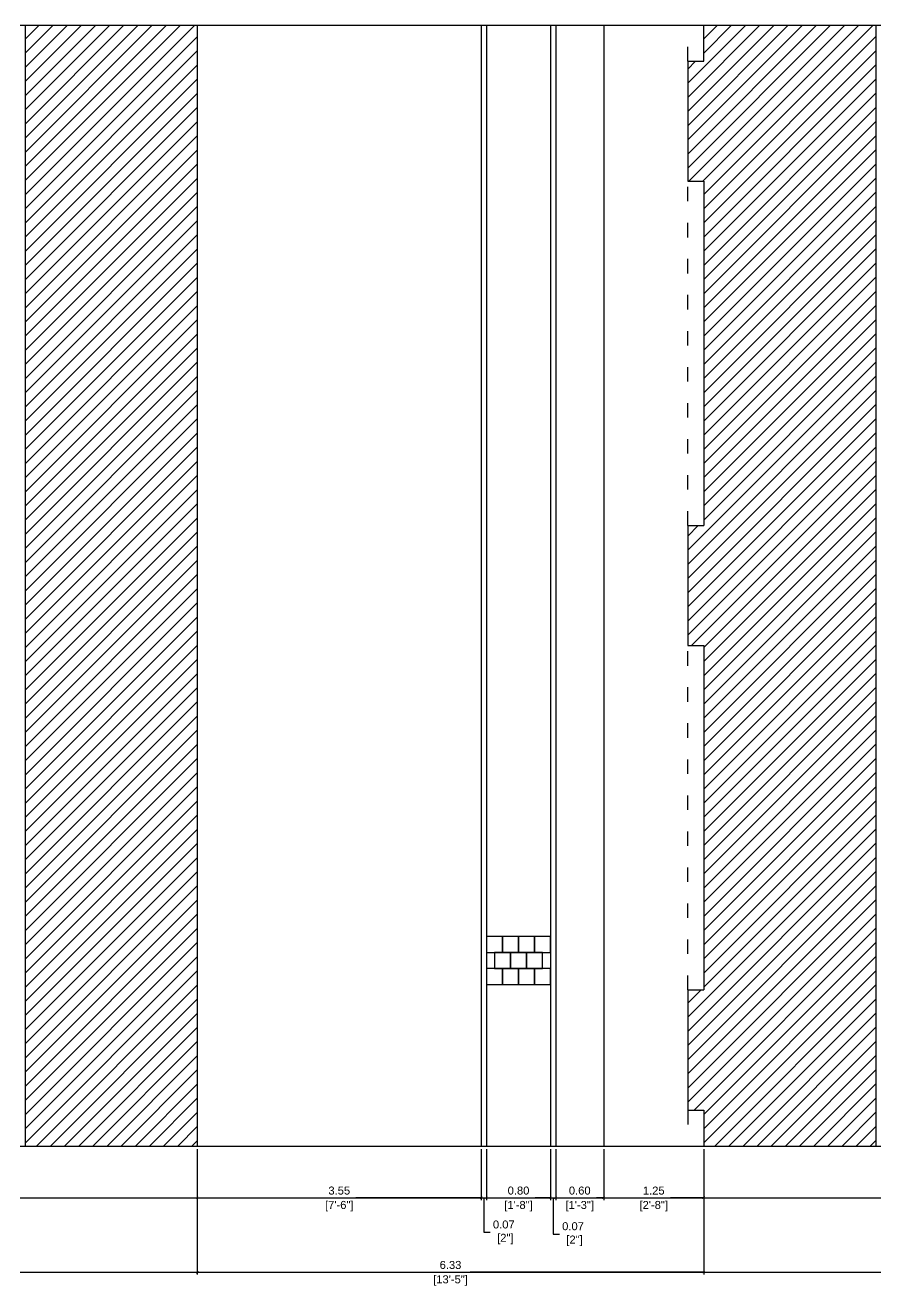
# Model space of a CAD drawing. Extents: x 4 to 262, y -261 to 351.
# Drawn here: x 49.81 to 60.44, y -162.7 to -146.95 of the extents above; entities that cross this region are included whole.
import ezdxf

# ---------------------------------------------------------------- set-up
doc = ezdxf.new("R2010")
doc.units = 0
doc.header["$LTSCALE"] = 0.1
doc.header["$MEASUREMENT"] = 0
doc.header["$PDMODE"] = 3
doc.linetypes.add('ACAD_ISO03W100', pattern=[30, 12, -18])
doc.layers.get('0').update_dxf_attribs({"color": 102})
for name, color, linetype in [('Above', 2, 'Continuous'), ('Details', 9, 'Continuous'), ('Edge', 1, 'Continuous'), ('Hatch and Paving', 252, 'Continuous'), ('HIDDEN', 204, 'Continuous'), ('Poche', 6, 'Continuous'), ('Text', 7, 'Continuous')]:
    doc.layers.add(name, color=color, linetype=linetype)
doc.styles.get("Standard").update_dxf_attribs({"font": 'Arial.ttf'})
doc.dimstyles.get("Standard").update_dxf_attribs({"dimtxt": 0.1, "dimasz": 0.03, "dimexe": 0.03, "dimexo": 0.04, "dimgap": 0.04, "dimtad": 0, "dimtih": 1, "dimtoh": 1, "dimzin": 0, "dimdsep": 46, "dimtxsty": 'Standard', "dimblk": 'ARCHTICK', "dimblk1": 'ARCHTICK', "dimblk2": 'ARCHTICK', "dimcen": 0.09, "dimclrd": 256, "dimclre": 256, "dimadec": 0, "dimazin": 0, "dimtfac": 1, "dimtofl": 0, "dimtmove": 1, "dimatfit": 3, "dimfxl": 1, "dimtolj": 1, "dimtzin": 0, "dimlwe": -1, "dimarcsym": 0})

# ---------------------------------------------------------------- blocks, each defined once
blk = doc.blocks.new('_ArchTick')
at = {"color": 0, "linetype": 'ByBlock', "const_width": 0.15}
blk.add_lwpolyline([(-0.5, -0.5), (0.5, 0.5)], dxfattribs=at)
blk = doc.blocks.new('*D132')
at = {"layer": 'Defpoints', "color": 0, "transparency": 16777216}
for p in [(51.962, -160.951), (55.512, -160.951), (55.512, -161.598)]:
    blk.add_point(p, dxfattribs=at)
at = {"layer": 'Text', "transparency": 16777216}
for p, q in [((51.962, -160.991), (51.962, -161.628)), ((55.512, -160.991), (55.512, -161.628))]:
    blk.add_line(p, q, dxfattribs=at)
at = {"layer": 'Text', "lineweight": -2, "transparency": 16777216}
for p, q in [((51.962, -161.598), (53.528, -161.598)), ((55.512, -161.598), (53.945, -161.598))]:
    blk.add_line(p, q, dxfattribs=at)
at = {"layer": 'Text', "lineweight": -2, "transparency": 16777216, "xscale": 0.03, "yscale": 0.03, "zscale": 0.03, "rotation": 180}
blk.add_blockref('_ArchTick', (51.962, -161.598), dxfattribs=at)
at = {"layer": 'Text', "lineweight": -2, "transparency": 16777216, "xscale": 0.03, "yscale": 0.03, "zscale": 0.03}
blk.add_blockref('_ArchTick', (55.512, -161.598), dxfattribs=at)
at = {"layer": 'Text', "color": 0, "transparency": 16777216, "char_height": 0.1, "attachment_point": 5}
for s, insert in [('\\A1;3.55', (53.737, -161.508)), ('\\A1;[7\'-6"]', (53.737, -161.702))]:
    blk.add_mtext(s, dxfattribs=dict(at, insert=insert))
blk = doc.blocks.new('*D133')
at = {"layer": 'Defpoints', "color": 0, "transparency": 16777216}
for p in [(55.577, -160.951), (56.377, -160.951), (56.377, -161.598)]:
    blk.add_point(p, dxfattribs=at)
at = {"layer": 'Text', "transparency": 16777216}
for p, q in [((55.577, -160.991), (55.577, -161.628)), ((56.377, -160.991), (56.377, -161.628))]:
    blk.add_line(p, q, dxfattribs=at)
at = {"layer": 'Text', "lineweight": -2, "transparency": 16777216}
for p, q in [((55.577, -161.598), (55.768, -161.598)), ((56.377, -161.598), (56.185, -161.598))]:
    blk.add_line(p, q, dxfattribs=at)
at = {"layer": 'Text', "lineweight": -2, "transparency": 16777216, "xscale": 0.03, "yscale": 0.03, "zscale": 0.03, "rotation": 180}
blk.add_blockref('_ArchTick', (55.577, -161.598), dxfattribs=at)
at = {"layer": 'Text', "lineweight": -2, "transparency": 16777216, "xscale": 0.03, "yscale": 0.03, "zscale": 0.03}
blk.add_blockref('_ArchTick', (56.377, -161.598), dxfattribs=at)
at = {"layer": 'Text', "color": 0, "transparency": 16777216, "char_height": 0.1, "attachment_point": 5}
for s, insert in [('\\A1;0.80', (55.977, -161.508)), ('\\A1;[1\'-8"]', (55.977, -161.702))]:
    blk.add_mtext(s, dxfattribs=dict(at, insert=insert))
blk = doc.blocks.new('*D134')
at = {"layer": 'Defpoints', "color": 0, "transparency": 16777216}
for p in [(56.377, -160.951), (56.442, -160.951), (56.442, -161.598)]:
    blk.add_point(p, dxfattribs=at)
at = {"layer": 'Text', "transparency": 16777216}
for p, q in [((56.377, -160.991), (56.377, -161.628)), ((56.442, -160.991), (56.442, -161.628))]:
    blk.add_line(p, q, dxfattribs=at)
at = {"layer": 'Text', "lineweight": -2, "transparency": 16777216}
for p, q in [((56.377, -161.598), (56.347, -161.598)), ((56.377, -161.598), (56.442, -161.598)), ((56.409, -161.598), (56.409, -162.051)), ((56.442, -161.598), (56.472, -161.598)), ((56.409, -162.051), (56.489, -162.051))]:
    blk.add_line(p, q, dxfattribs=at)
at = {"layer": 'Text', "lineweight": -2, "transparency": 16777216, "xscale": 0.03, "yscale": 0.03, "zscale": 0.03}
blk.add_blockref('_ArchTick', (56.377, -161.598), dxfattribs=at)
at = {"layer": 'Text', "lineweight": -2, "transparency": 16777216, "xscale": 0.03, "yscale": 0.03, "zscale": 0.03, "rotation": 180}
blk.add_blockref('_ArchTick', (56.442, -161.598), dxfattribs=at)
at = {"layer": 'Text', "color": 0, "transparency": 16777216, "insert": (56.658, -162.051), "char_height": 0.1, "attachment_point": 5}
blk.add_mtext('\\A1;0.07\\P [2"]', dxfattribs=at)
blk = doc.blocks.new('*D135')
at = {"layer": 'Defpoints', "color": 0, "transparency": 16777216}
for p in [(56.442, -160.951), (57.042, -160.951), (57.042, -161.598)]:
    blk.add_point(p, dxfattribs=at)
at = {"layer": 'Text', "transparency": 16777216}
for p, q in [((56.442, -160.991), (56.442, -161.628)), ((57.042, -160.991), (57.042, -161.628))]:
    blk.add_line(p, q, dxfattribs=at)
at = {"layer": 'Text', "lineweight": -2, "transparency": 16777216}
for p, q in [((56.442, -161.598), (56.533, -161.598)), ((57.042, -161.598), (56.95, -161.598))]:
    blk.add_line(p, q, dxfattribs=at)
at = {"layer": 'Text', "lineweight": -2, "transparency": 16777216, "xscale": 0.03, "yscale": 0.03, "zscale": 0.03, "rotation": 180}
blk.add_blockref('_ArchTick', (56.442, -161.598), dxfattribs=at)
at = {"layer": 'Text', "lineweight": -2, "transparency": 16777216, "xscale": 0.03, "yscale": 0.03, "zscale": 0.03}
blk.add_blockref('_ArchTick', (57.042, -161.598), dxfattribs=at)
at = {"layer": 'Text', "color": 0, "transparency": 16777216, "char_height": 0.1, "attachment_point": 5}
for s, insert in [('\\A1;0.60', (56.742, -161.508)), ('\\A1;[1\'-3"]', (56.742, -161.702))]:
    blk.add_mtext(s, dxfattribs=dict(at, insert=insert))
blk = doc.blocks.new('*D136')
at = {"layer": 'Defpoints', "color": 0, "transparency": 16777216}
for p in [(57.042, -160.951), (58.292, -160.951), (58.292, -161.598)]:
    blk.add_point(p, dxfattribs=at)
at = {"layer": 'Text', "transparency": 16777216}
for p, q in [((57.042, -160.991), (57.042, -161.628)), ((58.292, -160.991), (58.292, -161.628))]:
    blk.add_line(p, q, dxfattribs=at)
at = {"layer": 'Text', "lineweight": -2, "transparency": 16777216}
for p, q in [((57.042, -161.598), (57.458, -161.598)), ((58.292, -161.598), (57.875, -161.598))]:
    blk.add_line(p, q, dxfattribs=at)
at = {"layer": 'Text', "lineweight": -2, "transparency": 16777216, "xscale": 0.03, "yscale": 0.03, "zscale": 0.03, "rotation": 180}
blk.add_blockref('_ArchTick', (57.042, -161.598), dxfattribs=at)
at = {"layer": 'Text', "lineweight": -2, "transparency": 16777216, "xscale": 0.03, "yscale": 0.03, "zscale": 0.03}
blk.add_blockref('_ArchTick', (58.292, -161.598), dxfattribs=at)
at = {"layer": 'Text', "color": 0, "transparency": 16777216, "char_height": 0.1, "attachment_point": 5}
for s, insert in [('\\A1;1.25', (57.667, -161.508)), ('\\A1;[2\'-8"]', (57.667, -161.702))]:
    blk.add_mtext(s, dxfattribs=dict(at, insert=insert))
blk = doc.blocks.new('*D137')
at = {"layer": 'Defpoints', "color": 0, "transparency": 16777216}
for p in [(55.512, -160.951), (55.577, -160.951), (55.577, -161.598)]:
    blk.add_point(p, dxfattribs=at)
at = {"layer": 'Text', "transparency": 16777216}
for p, q in [((55.512, -160.991), (55.512, -161.628)), ((55.577, -160.991), (55.577, -161.628))]:
    blk.add_line(p, q, dxfattribs=at)
at = {"layer": 'Text', "lineweight": -2, "transparency": 16777216}
for p, q in [((55.512, -161.598), (55.482, -161.598)), ((55.512, -161.598), (55.577, -161.598)), ((55.544, -161.598), (55.544, -162.029)), ((55.577, -161.598), (55.607, -161.598)), ((55.544, -162.029), (55.624, -162.029))]:
    blk.add_line(p, q, dxfattribs=at)
at = {"layer": 'Text', "lineweight": -2, "transparency": 16777216, "xscale": 0.03, "yscale": 0.03, "zscale": 0.03}
blk.add_blockref('_ArchTick', (55.512, -161.598), dxfattribs=at)
at = {"layer": 'Text', "lineweight": -2, "transparency": 16777216, "xscale": 0.03, "yscale": 0.03, "zscale": 0.03, "rotation": 180}
blk.add_blockref('_ArchTick', (55.577, -161.598), dxfattribs=at)
at = {"layer": 'Text', "color": 0, "transparency": 16777216, "insert": (55.793, -162.029), "char_height": 0.1, "attachment_point": 5}
blk.add_mtext('\\A1;0.07\\P [2"]', dxfattribs=at)
blk = doc.blocks.new('*D138')
at = {"layer": 'Defpoints', "color": 0, "transparency": 16777216}
for p in [(51.962, -160.951), (58.292, -160.951), (58.292, -162.527)]:
    blk.add_point(p, dxfattribs=at)
at = {"layer": 'Text', "transparency": 16777216}
for p, q in [((51.962, -160.991), (51.962, -162.557)), ((58.292, -160.991), (58.292, -162.557))]:
    blk.add_line(p, q, dxfattribs=at)
at = {"layer": 'Text', "lineweight": -2, "transparency": 16777216}
for p, q in [((51.962, -162.527), (54.88, -162.527)), ((58.292, -162.527), (55.374, -162.527))]:
    blk.add_line(p, q, dxfattribs=at)
at = {"layer": 'Text', "lineweight": -2, "transparency": 16777216, "xscale": 0.03, "yscale": 0.03, "zscale": 0.03, "rotation": 180}
blk.add_blockref('_ArchTick', (51.962, -162.527), dxfattribs=at)
at = {"layer": 'Text', "lineweight": -2, "transparency": 16777216, "xscale": 0.03, "yscale": 0.03, "zscale": 0.03}
blk.add_blockref('_ArchTick', (58.292, -162.527), dxfattribs=at)
at = {"layer": 'Text', "color": 0, "transparency": 16777216, "char_height": 0.1, "attachment_point": 5}
for s, insert in [('\\A1;6.33', (55.127, -162.437)), ('\\A1;[13\'-5"]', (55.127, -162.631))]:
    blk.add_mtext(s, dxfattribs=dict(at, insert=insert))

msp = doc.modelspace()

# ---------------------------------------------------------------- hatches: boundary and pattern name
at = {"layer": 'HIDDEN'}
h = msp.add_hatch(dxfattribs=at)
h.set_pattern_fill('ANSI31', color=1)
h.set_pattern_definition([(45, (3.47434, -148.20771), (-0.08838835, 0.08838835), [])])
h.paths.add_polyline_path([(51.962, -146.951), (49.812, -146.951), (49.812, -160.951), (51.962, -160.951)])
h = msp.add_hatch(dxfattribs=at)
h.set_pattern_fill('ANSI31', color=1)
h.paths.add_polyline_path([(60.442, -146.951), (58.292, -146.951), (58.292, -147.401), (58.092, -147.401), (58.092, -148.901), (58.292, -148.901), (58.292, -153.201), (58.092, -153.201), (58.092, -154.701), (58.292, -154.701), (58.292, -159.001), (58.092, -159.001), (58.092, -160.501), (58.292, -160.501), (58.292, -160.951), (60.442, -160.951)])

# ---------------------------------------------------------------- linework, layer by layer
at = {"layer": 'Above', "linetype": 'ACAD_ISO03W100', "ltscale": 0.15}
for p, q in [((58.092, -147.401), (58.092, -146.951)), ((58.092, -153.201), (58.092, -148.901)), ((58.092, -159.001), (58.092, -154.701)), ((58.092, -160.501), (58.092, -160.951))]:
    msp.add_line(p, q, dxfattribs=at)
at = {"layer": 'Details'}
for p, q in [((55.512, -146.951), (55.512, -160.951)), ((55.577, -146.951), (55.577, -160.951)), ((56.377, -146.951), (56.377, -160.951)), ((56.442, -146.951), (56.442, -160.951)), ((57.042, -146.951), (57.042, -160.951))]:
    msp.add_line(p, q, dxfattribs=at)
at = {"layer": 'Edge'}
for p in [(7.603, -146.951), (14.396, -160.951)]:
    msp.add_xline(p, (1, 0), dxfattribs=at)
at = {"layer": 'Hatch and Paving'}
for points in [[(55.577, -158.532), (55.777, -158.532), (55.777, -158.332), (55.577, -158.332)], [(55.777, -158.532), (55.977, -158.532), (55.977, -158.332), (55.777, -158.332)], [(55.977, -158.532), (56.177, -158.532), (56.177, -158.332), (55.977, -158.332)], [(56.177, -158.532), (56.377, -158.532), (56.377, -158.332), (56.177, -158.332)], [(55.677, -158.732), (55.877, -158.732), (55.877, -158.532), (55.677, -158.532)], [(55.877, -158.732), (56.077, -158.732), (56.077, -158.532), (55.877, -158.532)], [(56.077, -158.732), (56.277, -158.732), (56.277, -158.532), (56.077, -158.532)], [(55.577, -158.932), (55.777, -158.932), (55.777, -158.732), (55.577, -158.732)], [(55.777, -158.932), (55.977, -158.932), (55.977, -158.732), (55.777, -158.732)], [(55.977, -158.932), (56.177, -158.932), (56.177, -158.732), (55.977, -158.732)], [(56.177, -158.932), (56.377, -158.932), (56.377, -158.732), (56.177, -158.732)]]:
    msp.add_lwpolyline(points, close=True, dxfattribs=at)
at = {"layer": 'HIDDEN'}
for p, q in [((49.812, -146.951), (49.812, -160.951)), ((60.442, -146.951), (60.442, -160.951))]:
    msp.add_line(p, q, dxfattribs=at)
for p in [(85.106, -161.598), (85.106, -162.527), (85.106, -163.744)]:
    msp.add_xline(p, (1, 0), dxfattribs=at)
at = {"layer": 'Poche'}
for p, q in [((51.962, -146.951), (51.962, -160.951)), ((58.292, -147.401), (58.292, -146.951)), ((58.092, -147.401), (58.092, -148.901)), ((58.092, -147.401), (58.292, -147.401)), ((58.092, -148.901), (58.292, -148.901)), ((58.292, -148.901), (58.292, -153.201)), ((58.092, -153.201), (58.092, -154.701)), ((58.092, -153.201), (58.292, -153.201)), ((58.092, -154.701), (58.292, -154.701)), ((58.292, -154.701), (58.292, -159.001)), ((58.092, -159.001), (58.092, -160.501)), ((58.092, -159.001), (58.292, -159.001)), ((58.092, -160.501), (58.292, -160.501)), ((58.292, -160.501), (58.292, -160.951))]:
    msp.add_line(p, q, dxfattribs=at)

# ---------------------------------------------------------------- dimensions: what is measured, and where the dimension line sits
at = {"layer": 'Text'}
for base, p1, p2, picture, middle in [((55.512, -161.598), (51.962, -160.951), (55.512, -160.951), '*D132', (53.737, -161.598)), ((58.292, -162.527), (51.962, -160.951), (58.292, -160.951), '*D138', (55.127, -162.527)), ((56.377, -161.598), (55.577, -160.951), (56.377, -160.951), '*D133', (55.977, -161.598)), ((57.042, -161.598), (56.442, -160.951), (57.042, -160.951), '*D135', (56.742, -161.598)), ((58.292, -161.598), (57.042, -160.951), (58.292, -160.951), '*D136', (57.667, -161.598))]:
    dim = msp.add_linear_dim(base=base, p1=p1, p2=p2, dimstyle='Standard', override={"dimpost": '\\X'}, dxfattribs=at)
    dim.commit()
    dim.dimension.update_dxf_attribs({"geometry": picture, "text_midpoint": middle})
for base, p1, p2, picture, middle in [((55.576983776, -161.598366092), (55.511983776, -160.951205559), (55.576983776, -160.951205559), '*D137', (55.664483776, -162.029029361)), ((56.441983776, -161.598366092), (56.376983776, -160.951205559), (56.441983776, -160.951205559), '*D134', (56.529483776, -162.051058266))]:
    dim = msp.add_linear_dim(base=base, p1=p1, p2=p2, dimstyle='Standard', override={"dimpost": '\\X'}, dxfattribs=at)
    dim.commit()
    dim.dimension.update_dxf_attribs({"geometry": picture, "text_midpoint": middle, "dimtype": 160})

doc.saveas('drawing.dxf')
